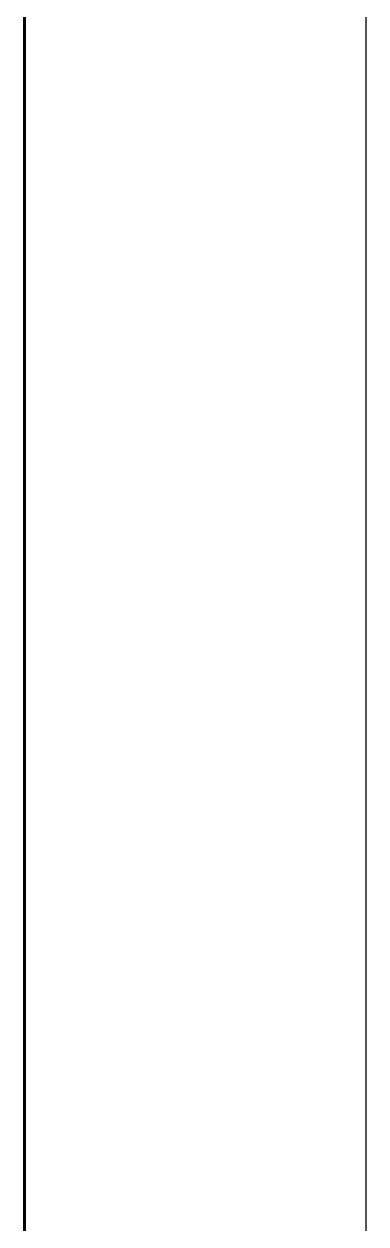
# Model space of a CAD drawing. Extents: x 11992 to 29481, y -6727 to 6811.
# Drawn here: x 14399.61 to 14404.45, y 1840.7 to 1857.69 of the extents above; entities that cross this region are included whole.
import ezdxf

# ---------------------------------------------------------------- set-up
doc = ezdxf.new("R2010")
doc.units = 0
doc.header["$MEASUREMENT"] = 0
doc.linetypes.add('DASHED', pattern=[19.05, 12.7, -6.35])
doc.layers.get('0').update_dxf_attribs({"color": 8, "linetype": 'CONTINUOUS'})
doc.layers.add('DQ-BEAM-DASH', color=8, linetype='DASHED')
doc.layers.add('WALL', color=8, linetype='CONTINUOUS')

# ---------------------------------------------------------------- blocks, each defined once
blk = doc.blocks.new('MB-B')
at = {"layer": 'DQ-BEAM-DASH', "ltscale": 0.01}
blk.add_line((-15700, 7400), (-15700, 5200.001), dxfattribs=at)

msp = doc.modelspace()

# ---------------------------------------------------------------- linework, layer by layer
for p, q in [((14399.619, 630.595, -2440.428), (14399.629, 3630.597, -2440.428)), ((14399.625, 1856.548, -2354.904), (14399.625, 1864.302, -2393.214)), ((14399.625, 1852.632, -2336.557), (14399.625, 1861.968, -2382.668)), ((14399.625, 1851.88, -2336.557), (14399.625, 1861.329, -2382.668)), ((14399.625, 1851.385, -2336.517), (14399.625, 1860.929, -2382.65)), ((14404.45, 1821.254, -1930.428), (14404.45, 1859.386, -1930.428)), ((14399.625, 1856.625, -2354.342), (14399.625, 1858.14, -2361.813)), ((14399.625, 1857.867, -2417.258), (14399.625, 1856.922, -2413.672)), ((14399.625, 1857.864, -1938.429), (14399.625, 1857.56, -1938.425)), ((14399.625, 1857.56, -2123.422), (14399.625, 1857.827, -2123.419)), ((14399.625, 1857.56, -1938.425), (14399.625, 1854.876, -1938.425)), ((14399.625, 1854.959, -2123.422), (14399.625, 1857.56, -2123.422)), ((14399.625, 1856.922, -2413.672), (14399.625, 1855.978, -2410.086)), ((14399.625, 1855.11, -2346.871), (14399.625, 1856.625, -2354.342)), ((14399.625, 1849.716, -2321.071), (14399.625, 1856.548, -2354.904)), ((14399.625, 1855.978, -2410.086), (14399.625, 1855.034, -2406.5)), ((14399.625, 1854.482, -2343.777), (14399.625, 1855.11, -2346.871)), ((14399.625, 1855.034, -2406.5), (14399.625, 1854.089, -2402.913)), ((14399.625, 1852.359, -2123.422), (14399.625, 1854.959, -2123.422)), ((14399.625, 1854.876, -1938.425), (14399.625, 1852.193, -1938.425)), ((14399.625, 1853.855, -2340.684), (14399.625, 1854.482, -2343.777)), ((14399.625, 1854.089, -2402.913), (14399.625, 1853.144, -2399.327)), ((14399.625, 1853.228, -2337.591), (14399.625, 1853.855, -2340.684)), ((14399.625, 1852.601, -2334.498), (14399.625, 1853.228, -2337.591)), ((14399.625, 1853.144, -2399.327), (14399.625, 1852.2, -2395.741)), ((14399.625, 1844.711, -2297.264), (14399.625, 1852.632, -2336.557)), ((14399.625, 1851.974, -2331.404), (14399.625, 1852.601, -2334.498)), ((14399.625, 1849.759, -2123.422), (14399.625, 1852.359, -2123.422)), ((14399.625, 1852.2, -2395.741), (14399.625, 1851.187, -2391.899)), ((14399.625, 1852.193, -1938.425), (14399.625, 1849.509, -1938.425)), ((14399.625, 1851.348, -2328.311), (14399.625, 1851.974, -2331.404)), ((14399.625, 1843.863, -2297.264), (14399.625, 1851.88, -2336.557)), ((14399.625, 1843.282, -2297.215), (14399.625, 1851.385, -2336.517)), ((14399.625, 1850.721, -2325.218), (14399.625, 1851.348, -2328.311)), ((14399.625, 1851.187, -2391.899), (14399.625, 1850.175, -2388.057)), ((14399.625, 1850.094, -2322.124), (14399.625, 1850.721, -2325.218)), ((14399.625, 1850.175, -2388.057), (14399.625, 1849.163, -2384.215)), ((14399.625, 1849.468, -2319.031), (14399.625, 1850.094, -2322.124)), ((14399.625, 1847.159, -2123.422), (14399.625, 1849.759, -2123.422)), ((14399.625, 1843.724, -2291.334), (14399.625, 1849.716, -2321.071)), ((14399.625, 1849.509, -1938.425), (14399.625, 1846.826, -1938.425)), ((14399.625, 1848.841, -2315.938), (14399.625, 1849.468, -2319.031)), ((14399.625, 1849.163, -2384.215), (14399.625, 1848.15, -2380.373)), ((14399.625, 1848.215, -2312.844), (14399.625, 1848.841, -2315.938)), ((14399.625, 1847.589, -2309.751), (14399.625, 1848.215, -2312.844)), ((14399.625, 1848.15, -2380.373), (14399.625, 1847.137, -2376.53)), ((14399.625, 1846.38, -2303.779), (14399.625, 1847.589, -2309.751)), ((14399.625, 1844.558, -2123.422), (14399.625, 1847.159, -2123.422)), ((14399.625, 1847.137, -2376.53), (14399.625, 1846.124, -2372.688)), ((14399.625, 1846.826, -1938.425), (14399.625, 1844.142, -1938.425)), ((14399.625, 1845.171, -2297.807), (14399.625, 1846.38, -2303.779)), ((14399.625, 1846.124, -2372.688), (14399.625, 1845.111, -2368.846)), ((14399.625, 1843.963, -2291.835), (14399.625, 1845.171, -2297.807)), ((14399.625, 1845.111, -2368.846), (14399.625, 1844.098, -2365.004)), ((14399.625, 1838.034, -2264.018), (14399.625, 1844.711, -2297.264)), ((14399.625, 1841.958, -2123.422), (14399.625, 1844.558, -2123.422)), ((14399.625, 1844.142, -1938.425), (14399.625, 1841.459, -1938.425)), ((14399.625, 1844.098, -2365.004), (14399.625, 1843.085, -2361.162)), ((14399.625, 1842.755, -2285.863), (14399.625, 1843.963, -2291.835)), ((14399.625, 1837.107, -2264.018), (14399.625, 1843.863, -2297.264)), ((14399.625, 1838.488, -2265.309), (14399.625, 1843.724, -2291.334)), ((14399.625, 1836.447, -2263.969), (14399.625, 1843.282, -2297.215)), ((14399.625, 1843.085, -2361.162), (14399.625, 1842.072, -2357.321)), ((14399.625, 1841.547, -2279.891), (14399.625, 1842.755, -2285.863)), ((14399.625, 1842.072, -2357.321), (14399.625, 1841.058, -2353.479)), ((14399.625, 1839.358, -2123.422), (14399.625, 1841.958, -2123.422)), ((14399.625, 1840.339, -2273.919), (14399.625, 1841.547, -2279.891)), ((14399.625, 1841.459, -1938.425), (14399.625, 1838.776, -1938.425)), ((14399.625, 1841.058, -2353.479), (14399.625, 1840.044, -2349.637))]:
    msp.add_line(p, q)
at = {"layer": 'WALL'}
msp.add_line((14399.609, 630.547), (14399.609, 3730.547), dxfattribs=at)

# ---------------------------------------------------------------- block references
msp.add_blockref('MB-B', (30099.609, -4369.453))

doc.saveas('drawing.dxf')
